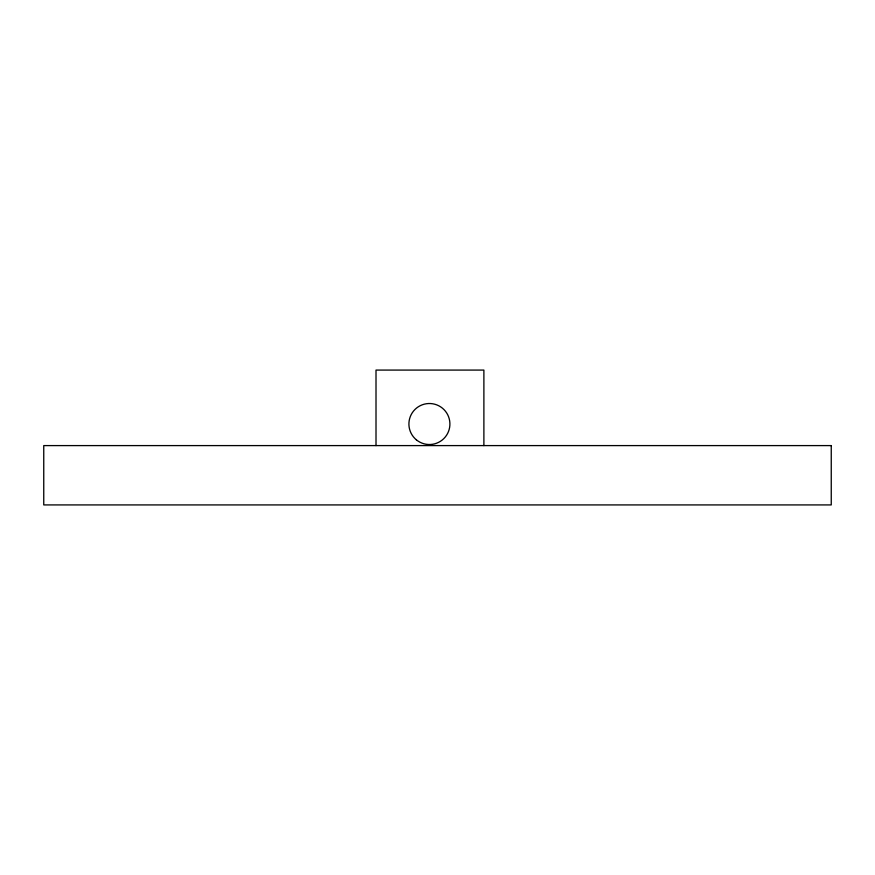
<?xml version="1.0" encoding="UTF-8"?>
<svg xmlns="http://www.w3.org/2000/svg" width="875" height="875" viewBox="0 0 875 875"><rect width="100%" height="100%" fill="white"/><g stroke="black" fill="none" stroke-linecap="round" stroke-linejoin="round"><path stroke-width="1.31" d="M483.886 445.594L483.886 370.081L376.009 370.081L376.009 445.594M831.25 445.594L43.75 445.594L43.75 504.919L831.25 504.919L831.25 445.594M416.38 439.841A20.497 20.497 0 0 0 449.63 427.394A20.497 20.497 0 0 0 422.22 404.819A20.497 20.497 0 0 0 416.38 439.841"/></g></svg>
